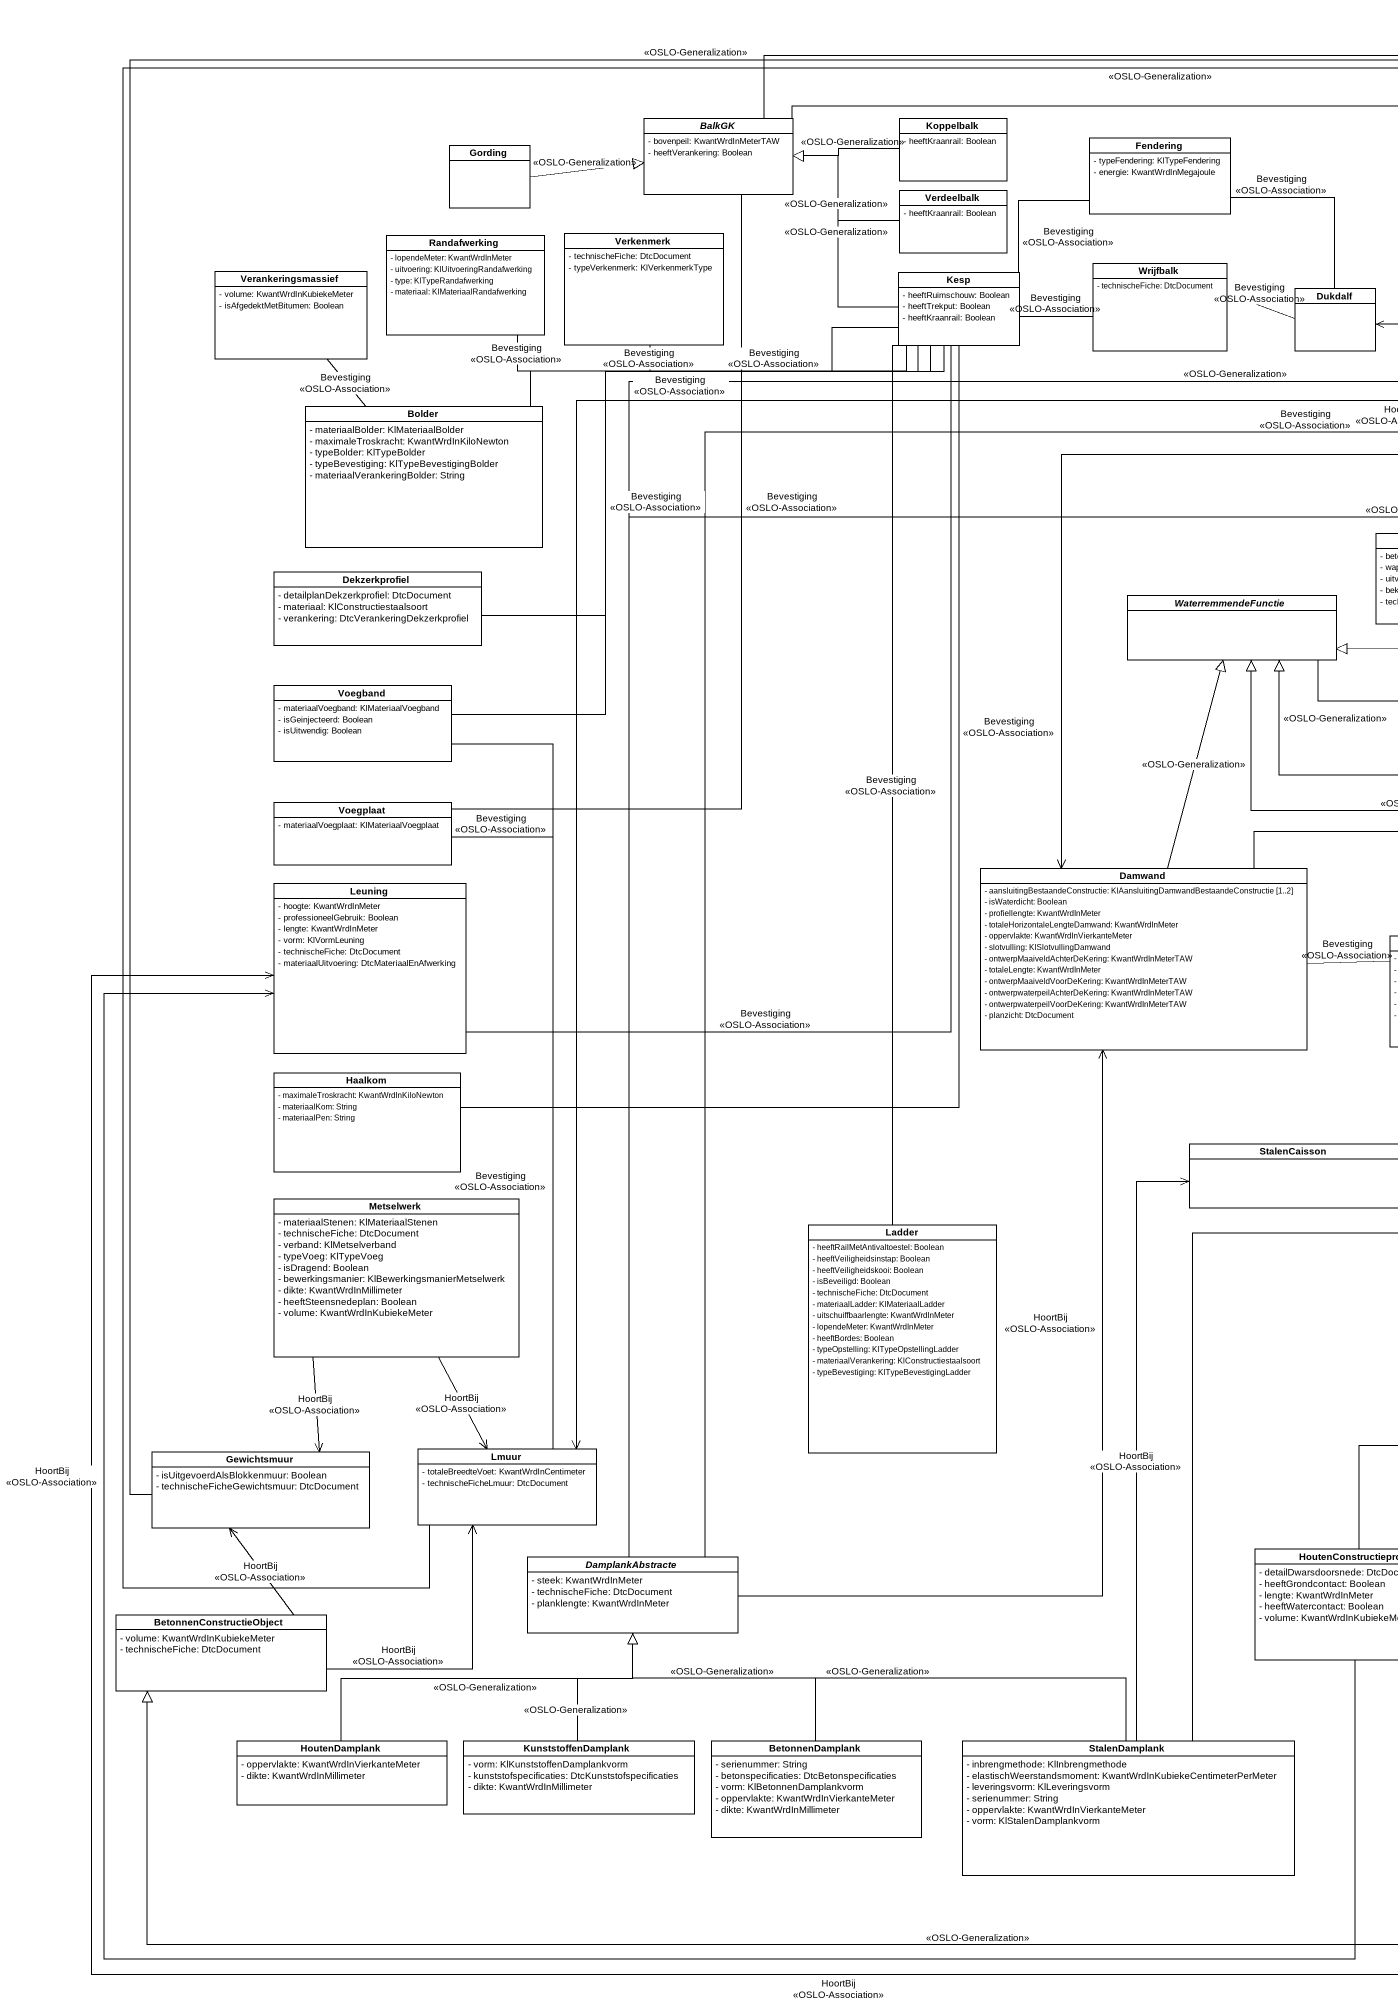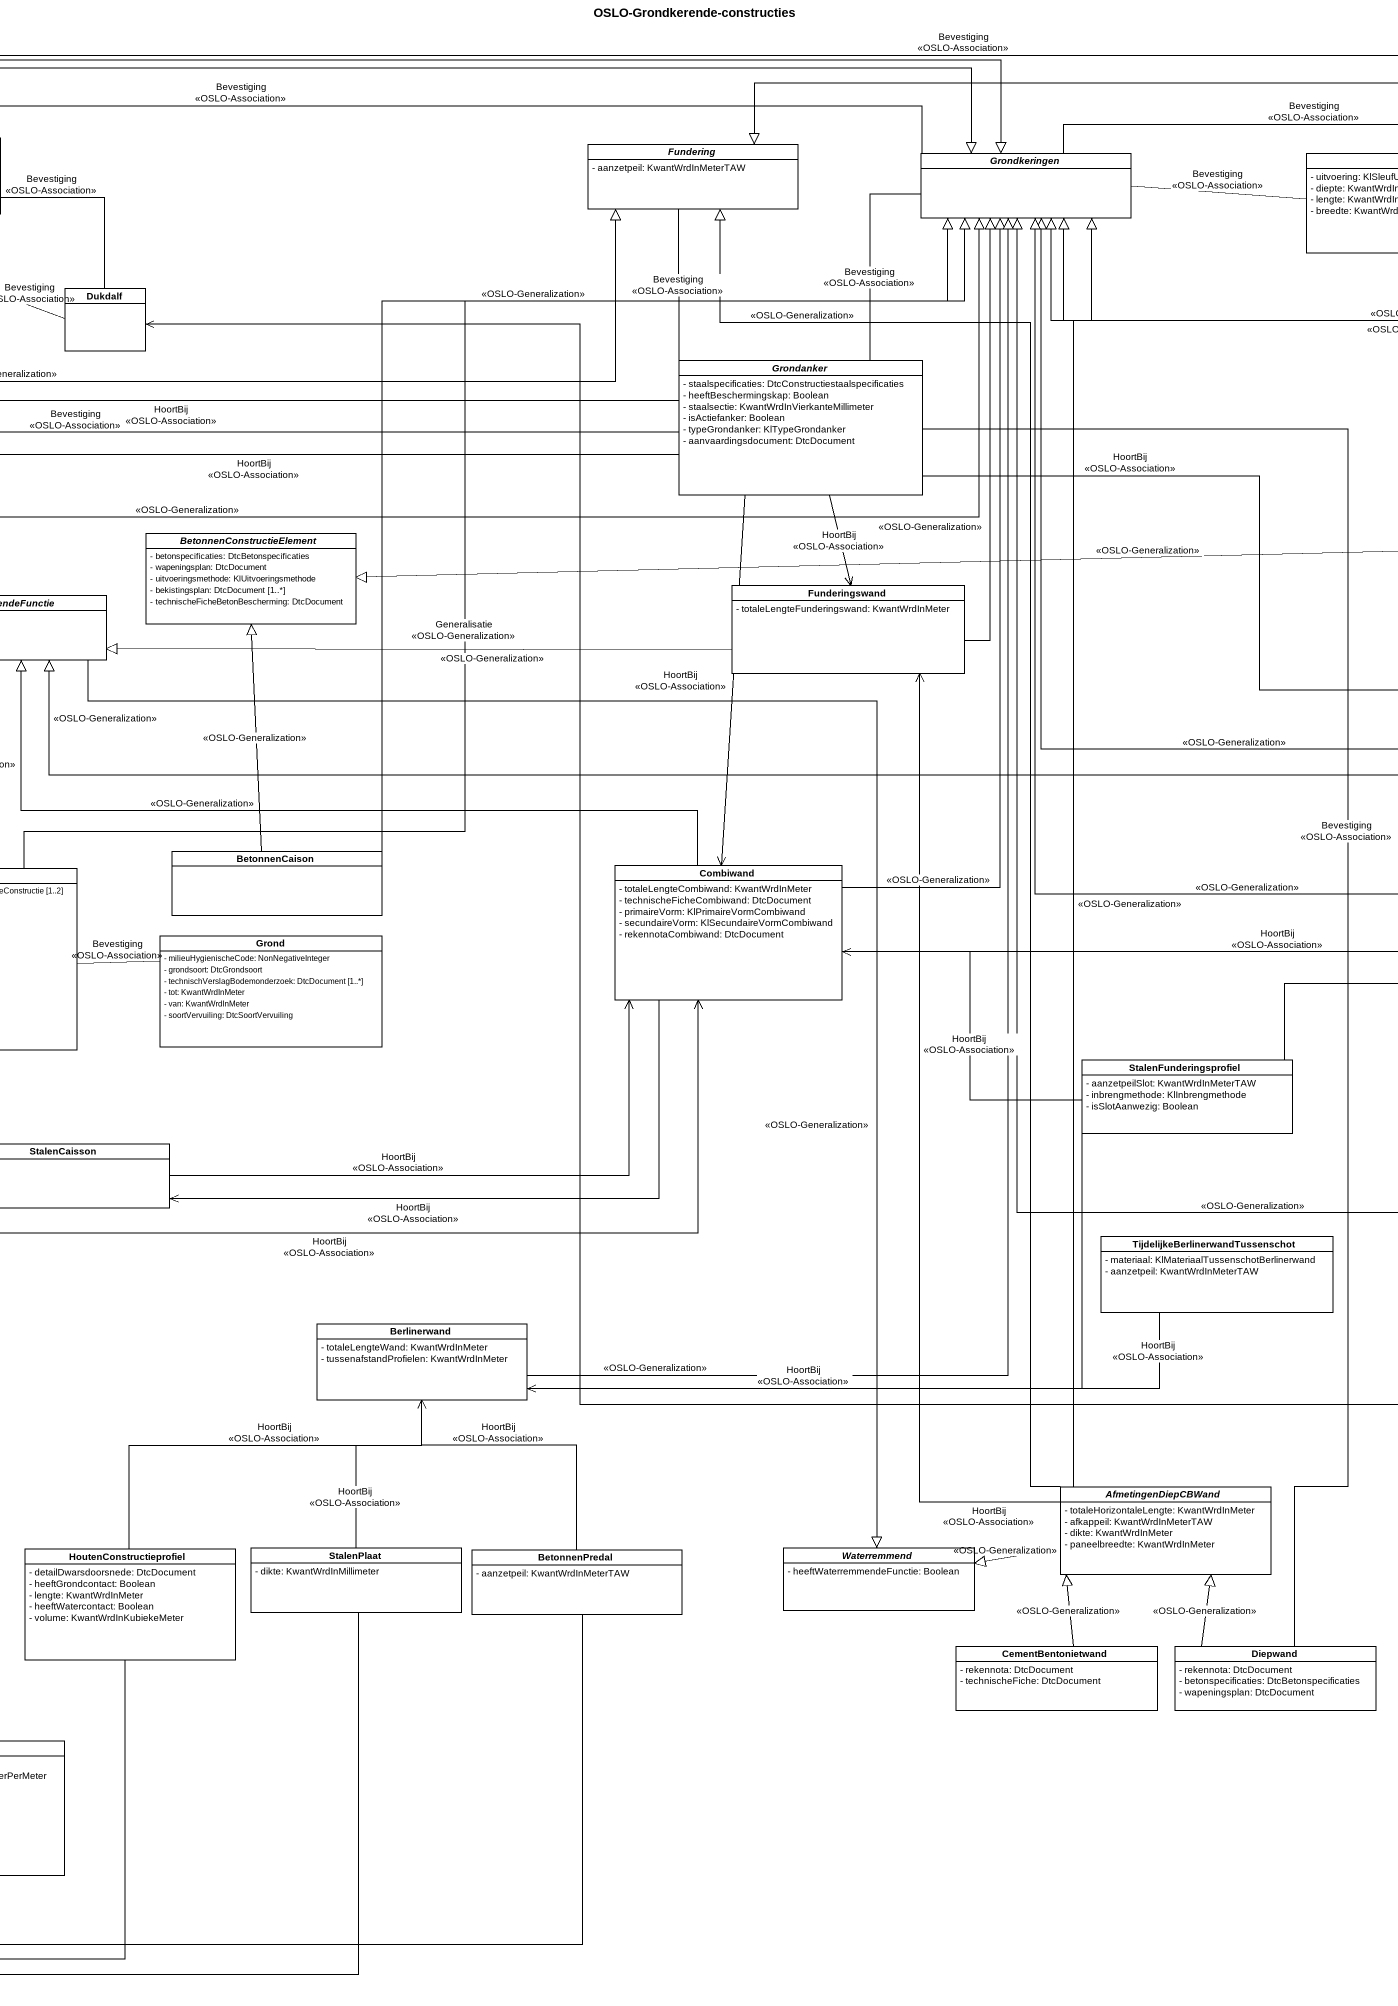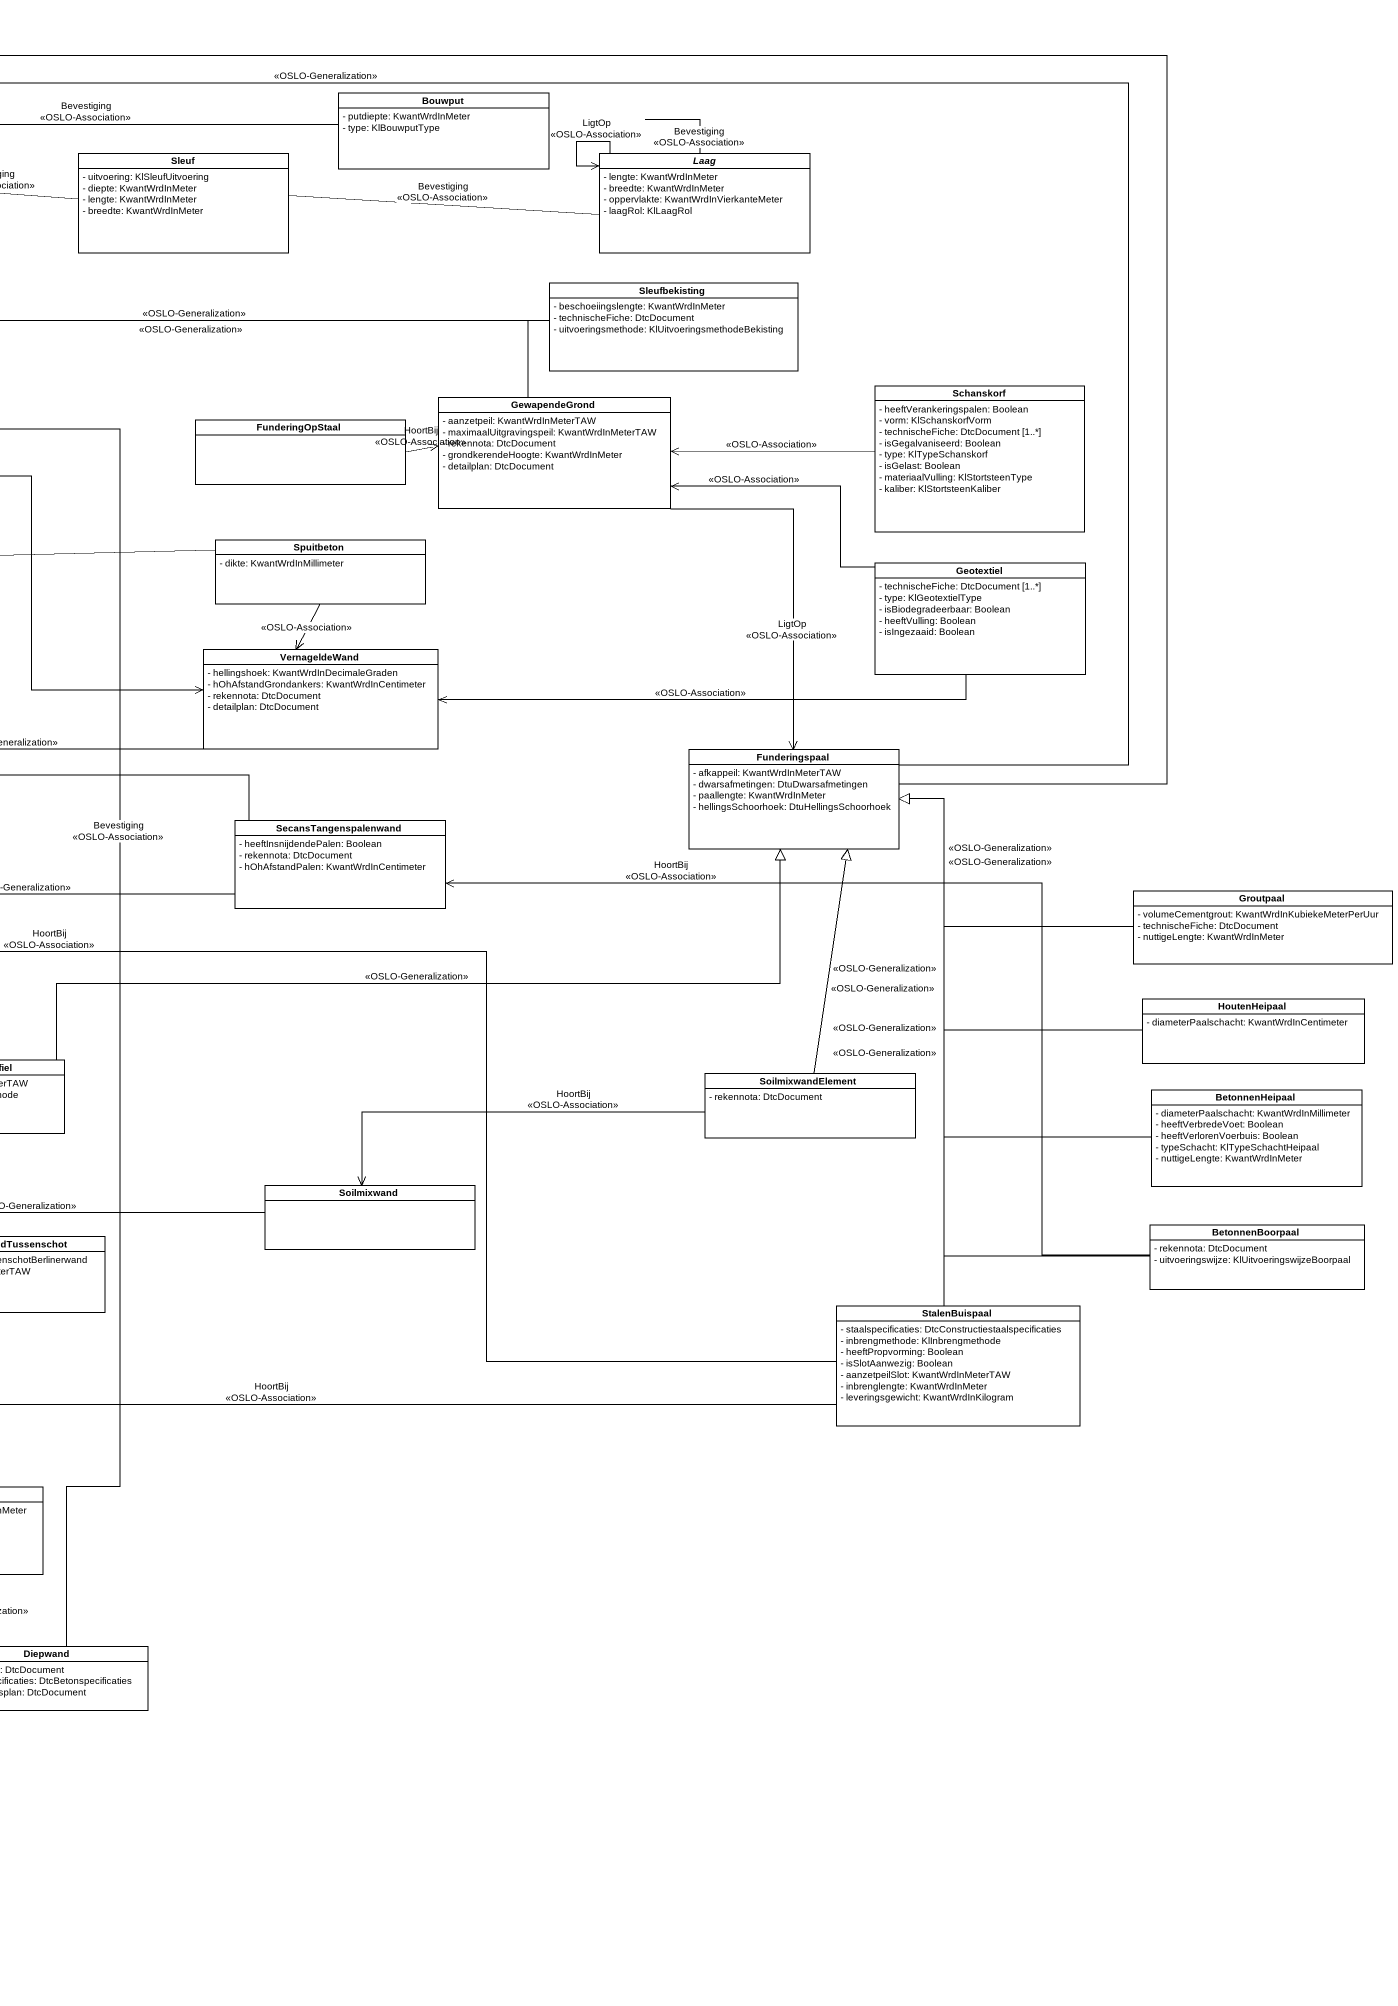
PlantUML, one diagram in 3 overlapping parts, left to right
@startuml
title OSLO-Grondkerende-constructies
hide circle
hide empty members
skinparam classAttributeIconSize 0
class Bouwput #FFFFFF {
  - putdiepte: KwantWrdInMeter
  - type: KlBouwputType
}
class Gording #FFFFFF
abstract class BalkGK #FFFFFF {
  - bovenpeil: KwantWrdInMeterTAW
  - heeftVerankering: Boolean
}
class Koppelbalk #FFFFFF {
  - heeftKraanrail: Boolean
}
class Fendering #FFFFFF {
  - typeFendering: KlTypeFendering
  - energie: KwantWrdInMegajoule
}
abstract class Fundering #FFFFFF {
  - aanzetpeil: KwantWrdInMeterTAW
}
abstract class Grondkeringen #FFFFFF
class Sleuf #FFFFFF {
  - uitvoering: KlSleufUitvoering
  - diepte: KwantWrdInMeter
  - lengte: KwantWrdInMeter
  - breedte: KwantWrdInMeter
}
abstract class Laag #FFFFFF {
  - lengte: KwantWrdInMeter
  - breedte: KwantWrdInMeter
  - oppervlakte: KwantWrdInVierkanteMeter
  - laagRol: KlLaagRol
}
class Verdeelbalk #FFFFFF {
  - heeftKraanrail: Boolean
}
class Verkenmerk #FFFFFF {
  - technischeFiche: DtcDocument
  - typeVerkenmerk: KlVerkenmerkType
}
class Verankeringsmassief #FFFFFF {
  - volume: KwantWrdInKubiekeMeter
  - isAfgedektMetBitumen: Boolean
}
class Randafwerking #FFFFFF {
  - lopendeMeter: KwantWrdInMeter
  - uitvoering: KlUitvoeringRandafwerking
  - type: KlTypeRandafwerking
  - materiaal: KlMateriaalRandafwerking
}
class Kesp #FFFFFF {
  - heeftRuimschouw: Boolean
  - heeftTrekput: Boolean
  - heeftKraanrail: Boolean
}
class Wrijfbalk #FFFFFF {
  - technischeFiche: DtcDocument
}
class Dukdalf #FFFFFF
class Sleufbekisting #FFFFFF {
  - beschoeiingslengte: KwantWrdInMeter
  - technischeFiche: DtcDocument
  - uitvoeringsmethode: KlUitvoeringsmethodeBekisting
}
abstract class Grondanker #FFFFFF {
  - staalspecificaties: DtcConstructiestaalspecificaties
  - heeftBeschermingskap: Boolean
  - staalsectie: KwantWrdInVierkanteMillimeter
  - isActiefanker: Boolean
  - typeGrondanker: KlTypeGrondanker
  - aanvaardingsdocument: DtcDocument
}
class Schanskorf #FFFFFF {
  - heeftVerankeringspalen: Boolean
  - vorm: KlSchanskorfVorm
  - technischeFiche: DtcDocument [1..*]
  - isGegalvaniseerd: Boolean
  - type: KlTypeSchanskorf
  - isGelast: Boolean
  - materiaalVulling: KlStortsteenType
  - kaliber: KlStortsteenKaliber
}
class Bolder #FFFFFF {
  - materiaalBolder: KlMateriaalBolder
  - maximaleTroskracht: KwantWrdInKiloNewton
  - typeBolder: KlTypeBolder
  - typeBevestiging: KlTypeBevestigingBolder
  - materiaalVerankeringBolder: String
}
class FunderingOpStaal #FFFFFF
class GewapendeGrond #FFFFFF {
  - aanzetpeil: KwantWrdInMeterTAW
  - maximaalUitgravingspeil: KwantWrdInMeterTAW
  - rekennota: DtcDocument
  - grondkerendeHoogte: KwantWrdInMeter
  - detailplan: DtcDocument
}
abstract class BetonnenConstructieElement #FFFFFF {
  - betonspecificaties: DtcBetonspecificaties
  - wapeningsplan: DtcDocument
  - uitvoeringsmethode: KlUitvoeringsmethode
  - bekistingsplan: DtcDocument [1..*]
  - technischeFicheBetonBescherming: DtcDocument
}
class Spuitbeton #FFFFFF {
  - dikte: KwantWrdInMillimeter
}
class Dekzerkprofiel #FFFFFF {
  - detailplanDekzerkprofiel: DtcDocument
  - materiaal: KlConstructiestaalsoort
  - verankering: DtcVerankeringDekzerkprofiel
}
abstract class WaterremmendeFunctie #FFFFFF
class Funderingswand #FFFFFF {
  - totaleLengteFunderingswand: KwantWrdInMeter
}
class Geotextiel #FFFFFF {
  - technischeFiche: DtcDocument [1..*]
  - type: KlGeotextielType
  - isBiodegradeerbaar: Boolean
  - heeftVulling: Boolean
  - isIngezaaid: Boolean
}
class VernageldeWand #FFFFFF {
  - hellingshoek: KwantWrdInDecimaleGraden
  - hOhAfstandGrondankers: KwantWrdInCentimeter
  - rekennota: DtcDocument
  - detailplan: DtcDocument
}
class Voegband #FFFFFF {
  - materiaalVoegband: KlMateriaalVoegband
  - isGeinjecteerd: Boolean
  - isUitwendig: Boolean
}
class Funderingspaal #FFFFFF {
  - afkappeil: KwantWrdInMeterTAW
  - dwarsafmetingen: DtuDwarsafmetingen
  - paallengte: KwantWrdInMeter
  - hellingsSchoorhoek: DtuHellingsSchoorhoek
}
class Voegplaat #FFFFFF {
  - materiaalVoegplaat: KlMateriaalVoegplaat
}
class SecansTangenspalenwand #FFFFFF {
  - heeftInsnijdendePalen: Boolean
  - rekennota: DtcDocument
  - hOhAfstandPalen: KwantWrdInCentimeter
}
class Damwand #FFFFFF {
  - aansluitingBestaandeConstructie: KlAansluitingDamwandBestaandeConstructie [1..2]
  - isWaterdicht: Boolean
  - profiellengte: KwantWrdInMeter
  - totaleHorizontaleLengteDamwand: KwantWrdInMeter
  - oppervlakte: KwantWrdInVierkanteMeter
  - slotvulling: KlSlotvullingDamwand
  - ontwerpMaaiveldAchterDeKering: KwantWrdInMeterTAW
  - totaleLengte: KwantWrdInMeter
  - ontwerpMaaiveldVoorDeKering: KwantWrdInMeterTAW
  - ontwerpwaterpeilAchterDeKering: KwantWrdInMeterTAW
  - ontwerpwaterpeilVoorDeKering: KwantWrdInMeterTAW
  - planzicht: DtcDocument
}
class BetonnenCaison #FFFFFF
class Combiwand #FFFFFF {
  - totaleLengteCombiwand: KwantWrdInMeter
  - technischeFicheCombiwand: DtcDocument
  - primaireVorm: KlPrimaireVormCombiwand
  - secundaireVorm: KlSecundaireVormCombiwand
  - rekennotaCombiwand: DtcDocument
}
class Leuning #FFFFFF {
  - hoogte: KwantWrdInMeter
  - professioneelGebruik: Boolean
  - lengte: KwantWrdInMeter
  - vorm: KlVormLeuning
  - technischeFiche: DtcDocument
  - materiaalUitvoering: DtcMateriaalEnAfwerking
}
class Groutpaal #FFFFFF {
  - volumeCementgrout: KwantWrdInKubiekeMeterPerUur
  - technischeFiche: DtcDocument
  - nuttigeLengte: KwantWrdInMeter
}
class Grond #FFFFFF {
  - milieuHygienischeCode: NonNegativeInteger
  - grondsoort: DtcGrondsoort
  - technischVerslagBodemonderzoek: DtcDocument [1..*]
  - tot: KwantWrdInMeter
  - van: KwantWrdInMeter
  - soortVervuiling: DtcSoortVervuiling
}
class HoutenHeipaal #FFFFFF {
  - diameterPaalschacht: KwantWrdInCentimeter
}
class Haalkom #FFFFFF {
  - maximaleTroskracht: KwantWrdInKiloNewton
  - materiaalKom: String
  - materiaalPen: String
}
class StalenFunderingsprofiel #FFFFFF {
  - aanzetpeilSlot: KwantWrdInMeterTAW
  - inbrengmethode: KlInbrengmethode
  - isSlotAanwezig: Boolean
}
class SoilmixwandElement #FFFFFF {
  - rekennota: DtcDocument
}
class BetonnenHeipaal #FFFFFF {
  - diameterPaalschacht: KwantWrdInMillimeter
  - heeftVerbredeVoet: Boolean
  - heeftVerlorenVoerbuis: Boolean
  - typeSchacht: KlTypeSchachtHeipaal
  - nuttigeLengte: KwantWrdInMeter
}
class StalenCaisson #FFFFFF
class Metselwerk #FFFFFF {
  - materiaalStenen: KlMateriaalStenen
  - technischeFiche: DtcDocument
  - verband: KlMetselverband
  - typeVoeg: KlTypeVoeg
  - isDragend: Boolean
  - bewerkingsmanier: KlBewerkingsmanierMetselwerk
  - dikte: KwantWrdInMillimeter
  - heeftSteensnedeplan: Boolean
  - volume: KwantWrdInKubiekeMeter
}
class Soilmixwand #FFFFFF
class Ladder #FFFFFF {
  - heeftRailMetAntivaltoestel: Boolean
  - heeftVeiligheidsinstap: Boolean
  - heeftVeiligheidskooi: Boolean
  - isBeveiligd: Boolean
  - technischeFiche: DtcDocument
  - materiaalLadder: KlMateriaalLadder
  - uitschuiffbaarlengte: KwantWrdInMeter
  - lopendeMeter: KwantWrdInMeter
  - heeftBordes: Boolean
  - typeOpstelling: KlTypeOpstellingLadder
  - materiaalVerankering: KlConstructiestaalsoort
  - typeBevestiging: KlTypeBevestigingLadder
}
class "TijdelijkeBerlinerwandTussenschot" as TijdelijkeBerlinerwandTussen #FFFFFF {
  - materiaal: KlMateriaalTussenschotBerlinerwand
  - aanzetpeil: KwantWrdInMeterTAW
}
class BetonnenBoorpaal #FFFFFF {
  - rekennota: DtcDocument
  - uitvoeringswijze: KlUitvoeringswijzeBoorpaal
}
class Berlinerwand #FFFFFF {
  - totaleLengteWand: KwantWrdInMeter
  - tussenafstandProfielen: KwantWrdInMeter
}
class StalenBuispaal #FFFFFF {
  - staalspecificaties: DtcConstructiestaalspecificaties
  - inbrengmethode: KlInbrengmethode
  - heeftPropvorming: Boolean
  - isSlotAanwezig: Boolean
  - aanzetpeilSlot: KwantWrdInMeterTAW
  - inbrenglengte: KwantWrdInMeter
  - leveringsgewicht: KwantWrdInKilogram
}
class Lmuur #FFFFFF {
  - totaleBreedteVoet: KwantWrdInCentimeter
  - technischeFicheLmuur: DtcDocument
}
class Gewichtsmuur #FFFFFF {
  - isUitgevoerdAlsBlokkenmuur: Boolean
  - technischeFicheGewichtsmuur: DtcDocument
}
abstract class AfmetingenDiepCBWand #FFFFFF {
  - totaleHorizontaleLengte: KwantWrdInMeter
  - afkappeil: KwantWrdInMeterTAW
  - dikte: KwantWrdInMeter
  - paneelbreedte: KwantWrdInMeter
}
abstract class DamplankAbstracte #FFFFFF {
  - steek: KwantWrdInMeter
  - technischeFiche: DtcDocument
  - planklengte: KwantWrdInMeter
}
class HoutenConstructieprofiel #FFFFFF {
  - detailDwarsdoorsnede: DtcDocument
  - heeftGrondcontact: Boolean
  - lengte: KwantWrdInMeter
  - heeftWatercontact: Boolean
  - volume: KwantWrdInKubiekeMeter
}
class StalenPlaat #FFFFFF {
  - dikte: KwantWrdInMillimeter
}
class BetonnenPredal #FFFFFF {
  - aanzetpeil: KwantWrdInMeterTAW
}
abstract class Waterremmend #FFFFFF {
  - heeftWaterremmendeFunctie: Boolean
}
class BetonnenConstructieObject #FFFFFF {
  - volume: KwantWrdInKubiekeMeter
  - technischeFiche: DtcDocument
}
class CementBentonietwand #FFFFFF {
  - rekennota: DtcDocument
  - technischeFiche: DtcDocument
}
class Diepwand #FFFFFF {
  - rekennota: DtcDocument
  - betonspecificaties: DtcBetonspecificaties
  - wapeningsplan: DtcDocument
}
class HoutenDamplank #FFFFFF {
  - oppervlakte: KwantWrdInVierkanteMeter
  - dikte: KwantWrdInMillimeter
}
class KunststoffenDamplank #FFFFFF {
  - vorm: KlKunststoffenDamplankvorm
  - kunststofspecificaties: DtcKunststofspecificaties
  - dikte: KwantWrdInMillimeter
}
class BetonnenDamplank #FFFFFF {
  - serienummer: String
  - betonspecificaties: DtcBetonspecificaties
  - vorm: KlBetonnenDamplankvorm
  - oppervlakte: KwantWrdInVierkanteMeter
  - dikte: KwantWrdInMillimeter
}
class StalenDamplank #FFFFFF {
  - inbrengmethode: KlInbrengmethode
  - elastischWeerstandsmoment: KwantWrdInKubiekeCentimeterPerMeter
  - leveringsvorm: KlLeveringsvorm
  - serienummer: String
  - oppervlakte: KwantWrdInVierkanteMeter
  - vorm: KlStalenDamplankvorm
}
Gording -right-|> BalkGK : <<OSLO-Generalization>>
BalkGK -right- Grondkeringen : Bevestiging\n<<OSLO-Association>>
BalkGK -right- Funderingspaal : Bevestiging\n<<OSLO-Association>>
Koppelbalk -left-|> BalkGK : <<OSLO-Generalization>>
Fendering -- Kesp : Bevestiging\n<<OSLO-Association>>
Fendering -- Dukdalf : Bevestiging\n<<OSLO-Association>>
Grondkeringen -right- Bouwput : Bevestiging\n<<OSLO-Association>>
Grondkeringen -right- Sleuf : Bevestiging\n<<OSLO-Association>>
Sleuf -right- Laag : Bevestiging\n<<OSLO-Association>>
Laag -left- Bouwput : Bevestiging\n<<OSLO-Association>>
Laag --> Laag : LigtOp\n<<OSLO-Association>>
Verdeelbalk -left-|> BalkGK : <<OSLO-Generalization>>
Verkenmerk -right- Kesp : Bevestiging\n<<OSLO-Association>>
Kesp -up-|> BalkGK : <<OSLO-Generalization>>
Kesp -left- Randafwerking : Bevestiging\n<<OSLO-Association>>
Kesp -right- Wrijfbalk : Bevestiging\n<<OSLO-Association>>
Kesp -left- Bolder : Bevestiging\n<<OSLO-Association>>
Kesp -- Leuning : Bevestiging\n<<OSLO-Association>>
Kesp -- Haalkom : Bevestiging\n<<OSLO-Association>>
Kesp -- Ladder : Bevestiging\n<<OSLO-Association>>
Dukdalf -left- Wrijfbalk : Bevestiging\n<<OSLO-Association>>
Sleufbekisting -left-|> Grondkeringen : <<OSLO-Generalization>>
Grondanker -up- Fundering : Bevestiging\n<<OSLO-Association>>
Grondanker -up- Grondkeringen : Bevestiging\n<<OSLO-Association>>
Grondanker --> Funderingswand : HoortBij\n<<OSLO-Association>>
Grondanker -right-> VernageldeWand : HoortBij\n<<OSLO-Association>>
Grondanker -left-> Damwand : HoortBij\n<<OSLO-Association>>
Grondanker --> Combiwand : HoortBij\n<<OSLO-Association>>
Grondanker --> Lmuur : HoortBij\n<<OSLO-Association>>
Grondanker -- DamplankAbstracte : Bevestiging\n<<OSLO-Association>>
Grondanker -- Diepwand : Bevestiging\n<<OSLO-Association>>
Schanskorf -left-> GewapendeGrond : <<OSLO-Association>>
Bolder -up- Verankeringsmassief : Bevestiging\n<<OSLO-Association>>
FunderingOpStaal -right-> GewapendeGrond : HoortBij\n<<OSLO-Association>>
GewapendeGrond -left-|> Grondkeringen : <<OSLO-Generalization>>
GewapendeGrond --> Funderingspaal : LigtOp\n<<OSLO-Association>>
Spuitbeton -left-|> BetonnenConstructieElement : <<OSLO-Generalization>>
Spuitbeton --> VernageldeWand : <<OSLO-Association>>
Dekzerkprofiel -right- Kesp : Bevestiging\n<<OSLO-Association>>
WaterremmendeFunctie --|> Waterremmend : <<OSLO-Generalization>>
Funderingswand -up-|> Grondkeringen : <<OSLO-Generalization>>
Funderingswand -left-|> WaterremmendeFunctie : <<OSLO-Generalization>>
Geotextiel -left-> GewapendeGrond : <<OSLO-Association>>
Geotextiel -left-> VernageldeWand : <<OSLO-Association>>
VernageldeWand -up-|> Grondkeringen : <<OSLO-Generalization>>
Voegband -up- Kesp : Bevestiging\n<<OSLO-Association>>
Voegband -- Lmuur : Bevestiging\n<<OSLO-Association>>
Funderingspaal -left-|> Fundering : <<OSLO-Generalization>>
Voegplaat -up- BalkGK : Bevestiging\n<<OSLO-Association>>
Voegplaat -- Lmuur : Bevestiging\n<<OSLO-Association>>
SecansTangenspalenwand -up-|> Grondkeringen : <<OSLO-Generalization>>
SecansTangenspalenwand -left-|> WaterremmendeFunctie : <<OSLO-Generalization>>
Damwand -up-|> Grondkeringen : Generalisatie\n<<OSLO-Generalization>>
Damwand -up-|> WaterremmendeFunctie : <<OSLO-Generalization>>
BetonnenCaison -up-|> Grondkeringen : <<OSLO-Generalization>>
BetonnenCaison -up-|> BetonnenConstructieElement : <<OSLO-Generalization>>
Combiwand -up-|> Grondkeringen : <<OSLO-Generalization>>
Combiwand -left-|> WaterremmendeFunctie : <<OSLO-Generalization>>
Combiwand -left-> StalenCaisson : HoortBij\n<<OSLO-Association>>
Groutpaal -left-|> Funderingspaal : <<OSLO-Generalization>>
Grond -left- Damwand : Bevestiging\n<<OSLO-Association>>
HoutenHeipaal -left-|> Funderingspaal : <<OSLO-Generalization>>
StalenFunderingsprofiel -right-|> Funderingspaal : <<OSLO-Generalization>>
StalenFunderingsprofiel -left-> Combiwand : HoortBij\n<<OSLO-Association>>
StalenFunderingsprofiel -left-> Berlinerwand : HoortBij\n<<OSLO-Association>>
SoilmixwandElement -up-|> Funderingspaal : <<OSLO-Generalization>>
SoilmixwandElement -left-> Soilmixwand : HoortBij\n<<OSLO-Association>>
BetonnenHeipaal -up-|> Funderingspaal : <<OSLO-Generalization>>
StalenCaisson -right-> Combiwand : HoortBij\n<<OSLO-Association>>
Metselwerk --> Lmuur : HoortBij\n<<OSLO-Association>>
Metselwerk --> Gewichtsmuur : HoortBij\n<<OSLO-Association>>
Soilmixwand -up-|> Grondkeringen : <<OSLO-Generalization>>
TijdelijkeBerlinerwandTussen -left-> Berlinerwand : HoortBij\n<<OSLO-Association>>
BetonnenBoorpaal -up-|> Funderingspaal : <<OSLO-Generalization>>
BetonnenBoorpaal -left-> SecansTangenspalenwand : HoortBij\n<<OSLO-Association>>
Berlinerwand -up-|> Grondkeringen : <<OSLO-Generalization>>
StalenBuispaal -left-> Dukdalf : HoortBij\n<<OSLO-Association>>
StalenBuispaal -up-|> Funderingspaal : <<OSLO-Generalization>>
StalenBuispaal -left-> Combiwand : HoortBij\n<<OSLO-Association>>
Lmuur -up-|> Grondkeringen : <<OSLO-Generalization>>
Gewichtsmuur -up-|> Grondkeringen : <<OSLO-Generalization>>
AfmetingenDiepCBWand -up-|> Fundering : <<OSLO-Generalization>>
AfmetingenDiepCBWand -up-|> Grondkeringen : <<OSLO-Generalization>>
AfmetingenDiepCBWand -up-> Funderingswand : HoortBij\n<<OSLO-Association>>
AfmetingenDiepCBWand -left-|> Waterremmend : <<OSLO-Generalization>>
DamplankAbstracte -up-|> Fundering : <<OSLO-Generalization>>
DamplankAbstracte -up-|> Grondkeringen : <<OSLO-Generalization>>
DamplankAbstracte -up-> Damwand : HoortBij\n<<OSLO-Association>>
HoutenConstructieprofiel -up-> Leuning : HoortBij\n<<OSLO-Association>>
HoutenConstructieprofiel -up-> Berlinerwand : HoortBij\n<<OSLO-Association>>
StalenPlaat -left-> Leuning : HoortBij\n<<OSLO-Association>>
StalenPlaat -up-> Berlinerwand : HoortBij\n<<OSLO-Association>>
BetonnenPredal -up-> Berlinerwand : HoortBij\n<<OSLO-Association>>
BetonnenPredal -left-|> BetonnenConstructieObject : <<OSLO-Generalization>>
BetonnenConstructieObject -right-> Lmuur : HoortBij\n<<OSLO-Association>>
BetonnenConstructieObject -up-> Gewichtsmuur : HoortBij\n<<OSLO-Association>>
CementBentonietwand -up-|> AfmetingenDiepCBWand : <<OSLO-Generalization>>
Diepwand -up-|> AfmetingenDiepCBWand : <<OSLO-Generalization>>
HoutenDamplank -up-|> DamplankAbstracte : <<OSLO-Generalization>>
KunststoffenDamplank -up-|> DamplankAbstracte : <<OSLO-Generalization>>
BetonnenDamplank -up-|> DamplankAbstracte : <<OSLO-Generalization>>
StalenDamplank -up-> Combiwand : HoortBij\n<<OSLO-Association>>
StalenDamplank -up-> StalenCaisson : HoortBij\n<<OSLO-Association>>
StalenDamplank -left-|> DamplankAbstracte : <<OSLO-Generalization>>
@enduml
